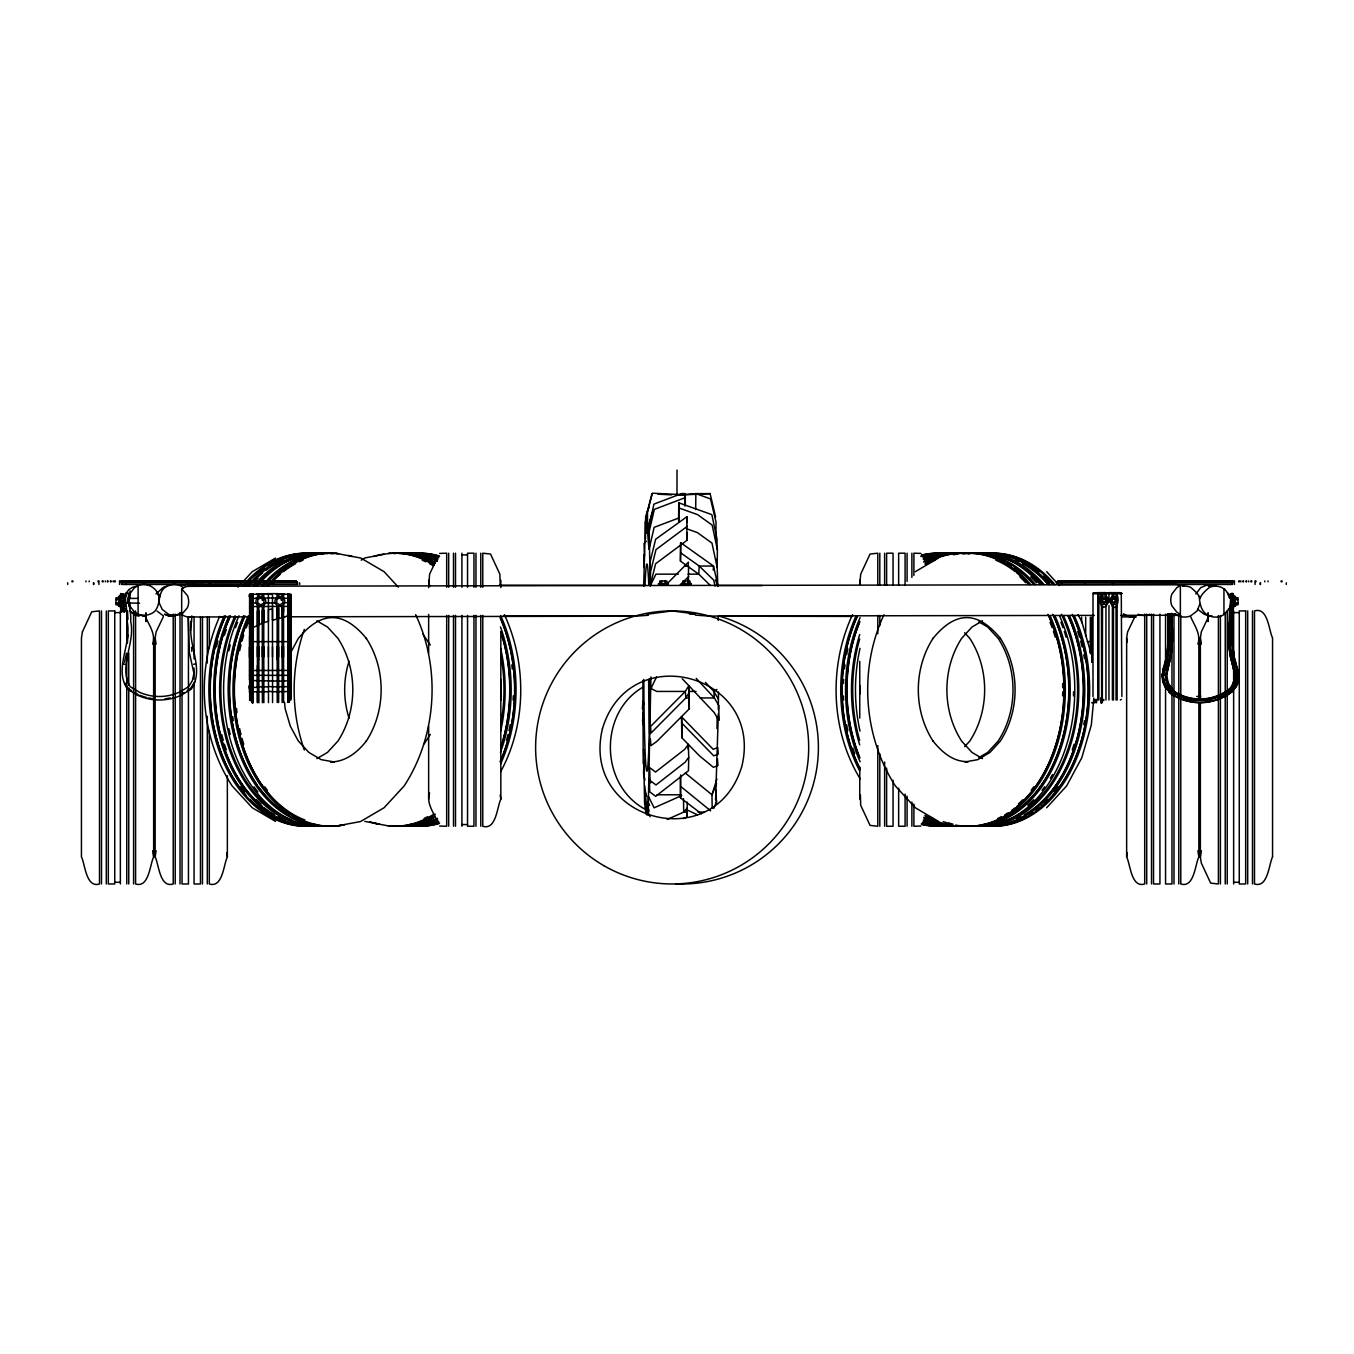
<?xml version="1.0" encoding="UTF-8"?>
<svg xmlns="http://www.w3.org/2000/svg" width="1354" height="1354" viewBox="0 0 1354 1354"><rect width="100%" height="100%" fill="white"/><g stroke="black" fill="none" stroke-linecap="round" stroke-linejoin="round"><path stroke-width="1.5" d="M138.108 614.225L138.108 585.622L134.52 587.67L129.629 594.034A11.34 8.022 -90 0 0 129.645 605.864L134.554 612.194L138.074 614.208A29.89 21.139 -90 0 0 149.837 614.208C163.936 609.655 154.458 590.259 168.522 585.69A29.957 21.173 90 0 1 180.285 585.69L183.772 587.721M250.084 685.039L250.084 680.3M255.923 603.004L249.593 602.564L249.593 646.958A116.85 1.574 89.9 0 1 249.576 657.536L249.542 675.24M249.576 628.594L249.593 616.967M251.607 646.687L251.607 602.953M257.412 665.626L257.446 691.826L252.047 691.742L249.661 689.812C247.003 681.045 253.418 689.778 257.446 686.867L257.395 656.859A113.939 1.54 -89.9 0 1 257.378 646.704L257.378 602.919M258.834 659.516L258.851 656.859A113.939 1.54 -89.9 0 1 258.834 646.704L258.834 607.032M257.446 686.867L262.388 686.833L262.337 656.859A113.922 1.54 -89.9 0 1 262.321 646.704L262.321 607.032M252.927 594.541L249.576 594.541L268.414 593.644L268.43 646.721A113.211 1.523 -89.9 0 0 268.43 656.876L268.498 686.817L263.844 686.833L263.793 656.859A113.922 1.54 -89.9 0 1 263.776 646.721L263.759 602.902M277.147 606.981L277.147 646.721A113.871 1.54 -89.9 0 0 277.147 656.995L277.215 686.766L272.56 686.783L272.509 656.876A113.888 1.54 -89.9 0 1 272.493 646.721L272.476 593.644L277.13 593.644L277.13 598.062M282.089 606.964L282.089 646.738A113.177 1.523 -89.9 0 0 282.106 656.876L282.157 686.732L278.67 686.749L278.602 656.876A113.871 1.54 -89.9 0 1 278.602 646.721L278.602 606.981M290.975 602.462L290.992 646.992A116.952 1.574 89.9 0 1 290.975 657.502L291.042 684.989L288.994 686.613L283.612 686.732L283.545 656.876A113.854 1.54 -89.9 0 1 283.545 646.738L283.528 602.852L290.975 602.462L290.975 594.541L277.13 593.644M289.147 593.712L289.164 646.704A113.499 1.523 -89.9 0 0 289.164 656.944L289.231 686.546M289.316 636.025L289.299 646.721A113.668 1.54 -89.9 0 0 289.316 656.978L289.214 702.083M290.687 636.041L290.687 646.873A115.547 1.557 -89.9 0 0 290.704 657.299L290.738 690.354L290.619 657.265A115.564 1.557 89.9 0 0 290.636 646.857L290.67 594.203M290.636 628.611L290.636 617.069M290.975 636.025L290.975 646.975A116.952 1.574 -89.9 0 0 290.992 657.536L290.568 685.581M290.975 628.594L290.975 617.018M1090.342 653.22A114.227 1.54 -89.9 0 1 1090.342 646.772L1090.342 617.119M1091.798 662.14L1091.798 657.079A114.261 1.54 -89.9 0 1 1091.781 646.789L1091.798 617.119M1182.651 586.248A30.6 21.647 -90 0 1 1190.623 587.314C1209.41 602.564 1190.725 602.31 1209.545 587.331A30.6 21.647 -90 0 1 1221.443 587.365L1224.947 589.396L1229.787 595.743A11.441 8.09 -90 0 1 1229.77 607.574L1224.913 613.937L1221.41 615.952A30.6 21.647 90 0 1 1209.511 615.918C1201.37 612.922 1199.712 604.019 1199.255 596.555M128.308 602.445L128.207 599.23M249.525 680.131L249.525 675.24M251.624 656.944L251.675 702.371M251.827 686.749L252.047 702.641M252.047 691.742L252.047 675.375L291.042 675.358M263.844 686.833L262.388 686.529L262.388 691.792L258.902 691.809L258.902 686.546M272.56 686.783L268.481 686.495L268.481 691.742L263.844 691.776L263.844 686.529M278.67 686.749L277.215 686.444L277.215 691.674L272.56 691.708L272.56 686.478M283.612 686.732L282.157 686.427L282.157 691.623L278.653 691.657L278.653 686.444M291.042 684.989L290.738 689.948L288.69 691.522L283.595 691.623L283.595 686.41M290.755 685.615L290.738 700.17M644.589 803.853L643.607 749.456M648.651 544.816L648.837 526.841L653.931 504.111L681.587 493.618L685.158 493.618L685.395 505.55M648.075 815.26L650.936 676.932M678.591 520.799L678.777 502.808L711.832 514.622L717.045 539.163L716.943 549.149M679.065 522.035L678.777 502.808M681.485 716.774L682.01 723.29L713.761 755.854L718.297 754.076L717.755 747.543L713.219 749.337L681.485 716.774L681.857 737.761L699.493 755.854L713.44 767.329L717.975 765.552L717.451 759.019M681.857 737.761L682.01 723.29M684.853 505.871L684.989 493.888L681.587 493.618M685.022 505.617L685.158 493.618M688.255 749.337L688.323 744.48L684.701 749.337L655.556 772.051L649.632 767.583L650.055 780.496L655.979 784.965L685.124 762.234L688.729 757.377L688.323 744.48M688.729 757.377L688.458 770.764L655.674 796.321L649.751 791.853L649.328 778.939L650.732 782.9M650.411 739.149L650.936 745.682L656.859 741.383L689.304 708.819L688.881 685.666L685.327 691.437L650.546 726.489L651.071 733.005L685.852 697.953L689.406 692.199L688.881 685.666M695.685 509.612L695.854 493.618L710.122 493.618L715.606 516.974M718.246 715.911L715.589 799.842M718.314 709.631L718.5 692.046M682.264 678.743L714.218 712.576L718.788 720.328L718.957 705.705L714.37 697.953L696.21 678.405M1168.147 636.008L1167.639 646.67A113.211 113.194 -84.8 0 1 1166.2 656.876M1168.654 641.559L1168.824 628.628M1168.874 622.654L1168.773 646.772A113.804 113.787 -84.8 0 1 1167.216 657.012M1169.128 636.008L1169.128 641.576L1167.977 641.508L1169.433 641.593L1169.061 646.789A114.328 114.311 -84.8 0 1 1168.282 653.237M1169.416 641.593L1168.976 613.684L1169.23 622.637M1171.955 636.041L1171.498 647.009A116.85 116.85 -84.8 0 1 1170.008 657.536C1166.471 669.519 1162.697 683.787 1174.595 692.893A49.032 49.032 0 0 0 1225.438 692.842C1231.26 689.863 1235.22 683.652 1235.508 677.118M1165.608 661.971L1162.071 675.257L1162.731 681.13L1164.897 686.613L1172.666 694.974L1174.95 692.351L1168.756 684.498L1166.471 675.257L1170.635 657.655A117.561 117.544 -84.8 0 0 1172.124 647.077L1172.412 628.594M190.711 621.283L190.575 630.744M1229.517 608.2L1228.603 636.058M1228.806 622.603L1229.06 646.992A116.952 116.935 84.8 0 0 1230.549 657.536C1232.969 667.894 1238.368 680.216 1229.263 689.068A48.067 48.067 0 0 1 1175.137 692.012L1171.278 689.288M1229.957 622.637L1229.838 636.041M1231.768 622.705A322.421 322.421 0 0 1 1231.988 617.187A322.32 322.32 0 0 0 1231.734 622.705A322.134 322.134 0 0 1 1232.005 617.187L1232.123 644.995M1231.92 622.705A322.049 322.049 0 0 1 1232.14 617.187A321.761 321.761 0 0 0 1231.869 622.705A321.507 321.507 0 0 1 1232.174 617.187A321.964 321.964 0 0 0 1231.835 622.705L1231.785 636.025M1232.275 617.204A321.727 321.727 0 0 0 1232.055 622.705L1231.903 641.542L1232.495 636.008M1232.749 617.221A320.187 320.187 0 0 0 1232.529 622.722L1232.766 646.67A113.194 113.194 84.8 0 0 1234.171 656.876L1237.674 669.655L1236.134 665.643M643.658 586.147L645.689 516.128L649.04 507.158M643.218 763.622L642.896 680.419M649.869 575.399L650.242 561.284L655.641 539.247L686.918 516.72L686.935 540.381L655.607 563.755L650.208 585.791L649.209 531.428L654.354 509.358L685.479 497.561M686.749 522.762L686.918 516.72M680.385 776.79L680.52 797.912L701.423 813.754M680.52 797.912L680.673 774.996M249.542 692.571L249.525 684.718M268.414 593.644L272.476 593.644M188.206 617.542L189.205 651.799L193.91 673.26L192.437 680.47L188.544 686.749L179.608 692.08A48.558 48.558 0 0 1 139.124 692.08L130.204 686.749C117.967 667.014 135.62 643.252 130.678 621.215C131.643 611.856 127.124 602.564 129.747 593.509L126.328 592.612L125.177 596.894L126.26 605.763A312.96 312.96 0 0 1 127.141 621.317C132.167 644.216 113.364 668.994 127.631 689.288L137.617 695.245A52.163 52.163 0 0 0 181.114 695.245L191.1 689.288C205.368 668.994 186.581 644.216 191.591 621.317A312.96 312.96 0 0 1 191.811 615.884M249.559 670.501L291.025 670.399M1229.872 608.268L1229.432 646.958A117.053 117.036 84.8 0 0 1230.921 657.502L1233.139 666.574M1230.041 611.94L1229.398 636.041M127.394 643.15L127.902 634.874M642.405 708.768L642.913 700.678L643.895 704.402M643.082 712.881L642.575 720.988L644.047 727.098M717.992 586.028L713.507 566.04L680.656 542.666L680.47 561.165L698.732 574.147L710.291 585.402M680.47 561.165L680.656 542.666M688.154 566.192L688.424 562.147L667.2 583.659M688.424 580.544L688.543 566.04L684.972 566.04M683.296 818.628L686.969 817.004L687.307 802.076M713.253 570.085L713.507 566.04L699.239 566.04L680.994 553.058M1168.248 641.525L1167.91 646.687A113.516 113.499 -84.8 0 1 1166.454 656.927L1162.917 669.621L1164.778 665.745M1168.502 646.738L1168.857 641.559M1229.686 611.906C1230.414 608.318 1230.431 582.66 1233.9 598.062M1169.636 692.52L1173.596 694.585M257.362 593.644C261.61 599.771 245.886 600.144 249.593 594.389M283.545 597.977L283.528 593.644M1093.829 698.004L1091.341 724.932L1081.795 757.732L1066.63 785.912L1046.659 807.763M1108.96 600.668C1123.261 577.616 1118.624 625.819 1109.011 599.145C1094.641 581.306 1099.448 622.281 1109.18 600.668M1226.927 695.313C1229.889 694.263 1243.598 681.553 1235.102 680.639C1236.219 666.303 1233.443 693.536 1225.133 692.351M1235.999 665.66L1237.217 669.756L1234.628 670.264L1234.797 680.537L1232.902 685.378L1235.643 686.884L1226.775 695.059A51.57 51.57 0 0 1 1173.326 695.025L1169.501 692.232M1237.421 677.22L1237.861 681.316L1237.37 669.722M1237.184 681.147L1237.708 677.237M1163.323 669.671L1162.138 675.257L1163.56 675.206L1164.355 669.841L1162.917 669.621L1167.368 670.501L1166.403 670.315M1163.611 669.705C1159.819 678.557 1167.605 689.643 1171.43 694.027M1162.866 675.257L1166.132 662.055M1163.137 675.24L1165.235 665.846M152.68 644.149C156.048 634.214 149.143 625.48 145.487 616.815M173.21 614.141L173.21 883.976C159.738 888.241 158.892 864.427 155.151 856.896L155.151 638.005L156.116 631.878L163.309 616.815M153.645 638.005L153.645 856.896C149.905 864.427 149.042 888.241 135.586 883.976L135.586 610.925M155.151 856.896L156.116 850.752M227.354 775.774L227.354 856.896C223.613 864.427 222.767 888.241 209.295 883.976L209.295 730.822M428.643 587.653L429.59 574.147L436.8 559.084M436.8 820.355C433.128 811.689 426.222 802.956 429.59 793.021M500.185 584.369L499.863 574.147L490.537 554.04L482.786 553.194L482.786 587.264M500.828 634.992L500.828 799.165C497.104 806.696 496.241 830.51 482.786 826.245L482.786 615.393M859.756 584.014L860.704 574.147L870.047 554.04L877.798 553.194L877.798 585.283M877.798 745.631L877.798 826.245L870.047 825.398L860.704 805.291L860.399 795.069M1144.705 614.141L1144.705 883.976C1131.233 888.241 1130.387 864.427 1126.646 856.896L1126.646 638.005L1127.611 631.878L1134.804 616.815M1126.646 856.896L1127.29 852.8M1197.884 644.149C1201.252 634.214 1194.346 625.48 1190.691 616.815M1200.355 698.816L1200.355 638.005L1201.32 631.878L1208.513 616.815M1198.849 702.878L1198.849 856.896C1195.108 864.427 1194.262 888.241 1180.79 883.976L1180.79 615.579M1218.414 615.579L1218.414 883.976L1210.662 883.13L1201.32 863.023L1200.355 856.896L1201.32 850.752M1173.156 695.313L1168.857 691.268L1172.919 694.788M1165.726 659.398L1166.251 656.876M1167.114 656.995L1164.745 665.745M1166.809 659.567L1167.317 657.028A114.227 114.227 -84.8 0 0 1168.113 653.22M1169.162 660.126L1169.67 657.485M1170.465 657.621L1166.471 675.257L1163.255 675.189M250.253 700.627L250.202 657.265A115.682 1.557 -89.9 0 1 250.185 646.84L251.184 593.898M124.517 662.258L126.497 653.237M1165.523 661.988L1166.826 656.961A113.567 113.55 -84.8 0 0 1168.316 646.721L1167.943 613.751M1165.963 662.072L1166.708 659.55M1167.097 659.635L1164.355 669.858M159.18 600.939C160.449 590.09 148.009 581.103 138.04 585.639M158.96 602.445L162.226 609.385L168.556 614.259A29.957 21.173 -90 0 0 180.319 614.276M651.934 493.871L647.043 512.624L647.06 531.733L649.023 524.235M647.94 528.077L645.926 533.459L652.425 512.303M1165.235 665.897L1167.605 657.096A114.227 114.227 -84.8 0 0 1169.061 646.789M159.213 597.825L160.212 594.051M119.406 597.977L120.929 593.627L124.331 594.541L123.231 598.434M119.575 598.011L120.963 593.644M124.331 594.541L123.129 594.304L122.012 598.265L119.964 597.994L121.251 593.712M122.859 598.434L123.976 594.541L120.574 593.661L121.505 593.797L120.1 602.885L121.386 606.88A322.421 322.421 0 0 1 121.725 612.076A322.049 322.049 0 0 0 121.183 606.897L124.348 606.355L124.754 611.89M122.283 598.35L123.129 594.304M122.503 598.35L123.552 594.355M126.057 597.012L127.191 592.832M1200.067 603.664L1196.987 611.043L1190.589 615.901A30.6 21.647 -90 0 1 1178.691 615.85L1175.187 613.836M1232.834 615.528A320.187 320.187 0 0 1 1233.409 607.032L1234.594 603.021L1232.411 602.733L1230.447 622.654L1230.769 646.84A115.682 115.665 84.8 0 0 1232.242 657.265C1235.948 669.468 1240.196 686.36 1225.793 693.451A49.743 49.743 0 0 1 1174.273 693.451C1162.087 684.278 1165.676 669.638 1169.365 657.418A116.156 116.139 -84.8 0 0 1170.838 646.958L1170.753 613.582M1232.563 610.366A321.507 321.507 0 0 1 1232.834 606.931L1234.594 603.021M1234.137 602.953L1233.054 606.981A320.864 320.864 0 0 0 1232.174 622.705M1232.766 612.11A321.236 321.236 0 0 1 1233.139 606.947L1234.543 597.977M679.454 517.753L654.168 527.349L649.023 549.419L647.517 531.039L652.882 511.609M304.328 629.424C290.738 668.081 290.738 711.358 304.328 750.014M349.095 661.158C343.205 679.505 343.205 699.933 349.095 718.263M716.909 778.905L711.984 794.781L712.17 808.253M290.568 689.914L290.924 688.983M1234.086 680.351C1237.471 682.822 1229.009 691.708 1225.539 693.028M1237.37 681.164L1235.203 686.664L1226.622 694.805M1235.508 686.817L1238.521 675.375L1237.454 669.655M646.873 517.922L645.316 521.849L645.553 539.163M716.604 783.746L711.984 794.781L685.31 773.049M713.761 808.44L716.841 801.077M689.423 697.953L685.852 697.953L685.327 691.437L656.792 691.437L650.952 688.475L656.504 676.983M1102.478 597.012L1100.7 600.668L1102.478 604.341L1105.998 604.341L1107.775 600.668L1105.998 597.012L1105.947 592.612L1102.511 592.612L1102.511 597.012L1105.998 597.012M1121.383 699.358L1120.35 700.001M430.318 734.427L424.242 743.803M500.608 771.814C526.554 724.288 526.977 663.528 504.399 614.665M883.976 614.665C858.791 668.605 863.006 735.713 895.349 785.912L915.321 807.763L938.373 821.37M219.703 616.425C195.585 670.162 199.817 736.322 232.126 785.912L252.25 807.763L275.505 821.37M290.264 653.373L298.269 638.513C321.169 610.637 343.527 610.637 366.426 638.513L366.274 638.326C386.093 668.741 386.093 710.698 366.274 741.112L366.426 740.926C357.27 752.638 345.456 761.845 330.562 761.963M852.529 614.665C828.563 665.965 830.527 730.178 860.162 778.872M124.213 595.743L129.053 589.396L132.557 587.365A30.6 21.647 90 0 1 136.466 586.316M129.713 593.492L129.205 594.169A15.469 15.469 0 0 0 129.375 605.949L129.882 606.829M1195.853 594.017L1200.71 587.653L1208.073 584.589M155.981 593.966L163.377 587.314A30.6 21.647 -90 0 1 167.287 586.265M194.925 681.451L190.457 688.644L187.224 690.591M650.952 688.475L651.528 687.612M646.298 813.754L646.281 804.208L647.872 801.788L649.548 805.376M1170.888 693.502L1172.666 694.974M1172.039 693.637L1168.654 691.589M1226.487 694.585L1231.378 691.251L1234.933 686.495M1173.207 695.228A51.824 51.824 0 0 0 1226.876 695.228L1231.971 691.843L1235.61 686.867L1234.78 686.41M1059.031 580.934L1056.255 582.795L1113.31 582.795M1063.719 581.814L1063.719 580.934L1062.145 581.374L1061.028 584.471M1113.716 584.471L1114.647 581.594L1116.491 580.934M687.392 807.847L683.702 812.112L667.2 819.458M189.695 581.594L191.54 580.934M242.383 581.594L244.228 580.934M1109.874 581.594L1111.736 580.934M237.999 587.145L240.843 584.048M243.703 580.968L252.25 571.676L275.505 558.068M964.623 746.68L969.769 741.112C989.605 710.698 989.605 668.741 969.769 638.326L964.623 632.758M291.042 680.317L283.612 681.197L249.661 680.487M181.69 612.617L174.006 616.087L164.393 614.225L166.677 615.41M680.063 585.046L688.695 576.499M646.366 541.16L644.047 543.394L644.47 556.308M1163.56 675.206L1162.189 675.24L1162.883 681.079L1165.032 686.546L1172.039 694.297L1174.629 692.114L1168.925 684.413L1167.723 685.073M642.422 687.477C598.823 713.304 600.042 783.881 644.098 808.693M687.324 526.266L655.979 549.639L650.58 571.659L650.208 585.791L655.945 574.147L678.354 574.147M290.992 606.355L249.61 606.575M1228.298 690.608L1225.302 692.639A48.812 48.812 0 0 1 1220.631 695.144M716.977 689.457L713.846 691.437L714.37 697.953L700.12 697.953M180.742 694.467L183.975 692.52M361.213 560.15L365.089 557.899L389.867 553.244M915.321 571.676L938.373 558.068M982.513 620.809L972.02 627.004L961.662 638.326C941.978 668.791 941.978 710.647 961.662 741.112L972.02 752.435L982.513 758.629M316.87 758.629L327.465 752.435L337.908 741.112C357.744 710.698 357.744 668.741 337.908 638.326L327.465 627.004L316.87 620.809M978.857 757.597L987.675 752.435L998.135 741.112C1017.954 710.698 1017.954 668.741 998.135 638.326L987.675 627.004L978.857 621.841M1224.913 613.937L1223.948 614.496L1223.948 588.821M181.673 588.821L187.529 595.743A11.441 8.09 90 0 1 187.512 607.574L181.673 614.496L181.673 588.821L184.178 587.365A30.6 21.647 -90 0 1 192.166 586.299M1166.217 680.233C1162.443 676.56 1163.306 690.692 1168.925 684.413M1166.776 685.581L1164.948 686.58L1166.217 685.903L1173.021 694.67M1165.862 686.106L1172.158 694.213M1168.062 684.87C1166.945 687.781 1178.031 694.365 1173.173 691.809M681.637 795.593L654.117 807.83L648.244 796.084L648.481 813.399L650.157 816.767M439.661 553.414L446.685 553.194L446.685 587.264M920.923 826.025L913.899 826.245L913.899 804.005M1165.286 686.41L1162.747 681.113L1163.678 680.859L1163.035 675.189M1166.082 685.987L1164.186 680.723L1162.849 681.096M145.318 615.562L142.745 616.104M1230.109 594.541L1233.426 593.661L1232.495 593.797L1232.512 627.596M1180.366 614.225L1180.366 585.622L1176.795 587.67L1171.904 594.034A11.34 8.022 -90 0 0 1171.921 605.864L1176.829 612.194L1180.366 614.225A29.89 21.139 -90 0 1 1168.637 614.208M283.545 617.289C293.276 616.239 289.011 600.482 289.35 593.78M1210.087 585.622L1211.915 585.487L1210.459 585.52M1209.359 585.876C1205.72 586.671 1212.609 585.182 1209.004 585.893L1212.016 585.487L1210.984 585.436M123.468 611.957L122.012 602.632L119.474 603.004L120.794 606.998A320.61 320.61 0 0 1 121.065 612.126A320.035 320.035 0 0 0 120.557 607.032L121.183 606.897M1229.669 594.541C1232.055 593.17 1227.536 596.302 1230.769 598.434M144.996 615.647L135.383 615.054L129.612 610.925L135.163 615.122L138.971 616.205M1227.418 592.68L1228.433 595.455M1171.87 694.365L1165.692 686.19M1237.438 673.497L1237.624 669.655M193.656 664.272L195.044 663.968M1234.628 670.264L1235.39 675.358M335.555 826.194L360.519 821.539L384.079 807.763L404.203 785.912C436.767 735.814 441.065 668.571 415.661 614.665M119.406 603.021L120.574 607.049A320.204 320.204 0 0 1 121.048 612.126A320.238 320.238 0 0 0 120.608 607.015L121.454 606.863L119.575 602.97M120.675 607.032L120.946 606.981A321.727 321.727 0 0 1 121.437 612.093M1234.289 602.97L1234.577 597.977M1234.425 598.011L1233.037 593.644M646.873 614.242L672.159 610.925L695.601 614.005L689.406 614.039M1231.141 598.434L1234.137 598.045L1232.749 593.712M1229.077 641.661L1232.58 641.508L1232.495 646.687A113.618 113.601 84.8 0 0 1234.086 656.91L1234.459 659.466M196.296 580.934L194.451 581.594L193.52 584.471M249.001 580.934L247.156 581.594L246.225 584.471M683.211 494.887L710.122 493.618M256.261 594.541L260.086 594.372M249.61 641.627L290.687 641.627M121.335 593.814L121.488 610.908M1238.453 675.375L1234.966 675.426M252.047 675.375L249.661 675.426L249.661 685.513M121.268 612.11A321.304 321.304 0 0 0 120.895 606.947A321.067 321.067 0 0 1 121.183 612.11A321.473 321.473 0 0 0 120.946 606.947L119.964 597.994M1234.577 675.358L1235.863 675.324M261.593 594.338L264.605 594.304M257.429 702.134L257.429 691.369L258.902 691.809M262.388 702.709L262.371 691.319L263.844 691.776M268.481 702.641L268.481 691.268L272.56 691.708M277.215 702.54L277.198 691.2L278.653 691.657M282.157 702.489L282.14 691.166L283.595 691.623M171.129 616.104L169.233 616.002L171.01 616.121M648.397 615.258L635.297 616.205L289.384 616.798M695.364 615.105L708.701 616.07L1094.337 615.393M188.104 586.316L1176.558 584.589L1180.434 585.639M265.316 602.987L275.59 602.953M170.299 616.155L169.081 615.968L170.536 616.121M188.138 616.984L250.659 616.865M1120.909 615.342L1176.524 615.258L1180.79 616.172M461.917 554.886L467.536 554.886M688.035 574.147L698.732 574.147L699.239 566.04L713.693 580.121L715.047 586.113M295.917 581.052L121.488 580.934L121.488 584.471L297.745 584.471L296.814 581.594L294.969 580.934M1058.083 581.052L1232.512 580.968L1232.512 584.471L1058.354 584.471M121.488 581.204L296.628 581.374M1057.372 581.374L1232.512 581.204M121.488 581.594L125.685 581.594M126.244 581.594L296.814 581.594M1057.186 581.594L1061.401 581.594M1061.959 581.594L1232.512 581.594M192.657 581.814L236.527 581.814L236.527 580.934M245.294 581.814L289.214 581.814L289.214 580.934M1114.714 581.814L1069.542 581.814L1069.542 580.934M1167.402 581.814L1122.246 581.814L1122.246 580.934M121.488 582.795L125.668 582.795M126.244 582.795L297.745 582.795M1113.716 582.795L1232.512 582.795M658.399 583.54L668.284 583.54M681.451 583.54L691.335 583.54M658.399 584.336L668.284 584.336M681.451 584.336L691.335 584.336M1097.772 592.832L1098.856 592.832M1101.428 592.832L1102.511 592.832M1105.947 592.832L1108.96 592.832M1112.396 592.832L1113.479 592.832M1116.051 592.832L1117.135 592.832M282.072 593.797L283.528 593.797M266.552 594.304L272.357 594.288M118.56 597.757L115.97 597.757L115.97 604.832L118.56 604.832M1235.44 597.757L1238.03 597.757L1238.03 604.832L1235.44 604.832M277.147 597.977L263.759 598.062L263.759 593.644M127.513 598.4L137.905 598.4M115.97 599.534L118.56 599.534M1235.44 599.534L1238.03 599.534M121.792 600.668L124.213 600.668M115.97 603.055L118.56 603.055M139.631 603.19L121.268 602.936L121.268 598.4M1235.44 603.055L1238.03 603.055M114.735 612.617L120.354 612.617M1233.646 612.617L1239.265 612.617M696.024 691.437L688.881 691.437L689.304 708.819M330.935 761.913L334.133 761.963L321.22 759.662L308.864 752.435L298.269 740.926L290.264 726.066L285.119 708.531L284.543 702.252M968.127 761.913L964.894 761.963L977.706 759.662L989.96 752.435L1000.318 741.112C1020.002 710.647 1020.002 668.791 1000.318 638.326L1000.488 638.513C977.74 610.637 955.67 610.637 932.923 638.513L933.075 638.326C913.391 668.791 913.391 710.647 933.075 741.112L932.923 740.926C941.639 751.842 952.573 761.422 966.621 761.608M656.978 794.781L681.434 794.781M687.273 812.112L683.702 812.112L683.516 798.64M697.97 812.112L704.08 812.112M461.917 824.552L467.536 824.552M114.735 882.283L120.354 882.283M1233.646 882.283L1239.265 882.283M185.667 584.606L204.623 584.64M214.05 584.657L239.404 584.691M499.287 585.148L644.216 585.402M716.029 585.537L762.184 585.605M1212.389 616.188L1208.597 615.545M503.417 615.816L635.077 616.053M718.703 616.205L852.428 616.425M1121.569 616.899L1136.328 616.933M1087.262 641.542L1091.798 641.576M1184.158 585.453L1181.162 585.487M1091.612 702.709L1095.098 702.76L1095.115 699.409M276.233 594.288L279.246 594.338M1232.614 593.797L1233.477 596.64M1169.264 641.576L1172.496 641.728L1172.039 613.514M280.752 594.355L284.56 594.541M683.448 494.735L652.391 493.194L647.5 511.93L647.517 531.039M657.858 494.176L671.652 494.87M1162.46 580.934L1164.305 581.594L1165.235 584.471M1157.704 580.934L1159.549 581.594M1109.772 580.934L1111.617 581.594L1112.548 584.471M1104.999 580.934L1106.844 581.594M242.264 580.934L244.126 581.594L245.04 584.471M237.509 580.934L239.353 581.594M1231.141 602.564L1232.411 602.733M1230.075 606.474L1233.494 607.049A319.798 319.798 0 0 0 1232.631 622.722M1232.546 606.863L1233.426 607.049A320.204 320.204 0 0 0 1232.445 622.722A321.236 321.236 0 0 1 1232.478 617.204M335.555 553.244L360.841 558.068L384.079 571.676L398.347 587.145M389.867 826.194L364.768 821.37M123.688 663.968L125.076 664.272M1236.896 681.045L1237.81 681.299M1215.892 585.622L1212.084 584.589M1208.242 615.444L1209.951 615.901M181.453 584.589L185.329 585.639M169.622 616.205L167.185 615.545M920.923 553.414L913.899 553.194L913.899 575.433M439.661 826.025L446.685 826.245L446.685 615.393M679.2 508.055L697.564 514.622L712.17 525.098L717.383 549.639L717.197 567.631L711.984 543.089L697.378 532.596L686.36 528.669M686.512 809.658L697.513 814.837M1232.902 685.378L1233.308 685.615M290.975 598.434L282.072 598.062L282.072 593.644M180.691 613.937L184.212 615.952A30.6 21.647 90 0 0 192.2 616.967M163.411 615.901L157.013 611.043M1173.986 613.734L1176.423 615.139M1123.549 613.836L1127.07 615.85A30.6 21.647 90 0 0 1135.041 616.933M131.524 690.591L128.275 688.644L124.703 682.89M134.757 692.52L138.006 694.467M1174.544 693.028L1173.072 692.029L1174.984 692.283A48.389 48.389 0 0 0 1225.099 692.283M1173.461 694.805L1168.773 691.386M680.825 786.539L710.664 810.826M1230.109 689.948L1229.212 689.017L1231.937 691.809M1197.85 609.351L1204.163 614.208A29.89 21.139 90 0 0 1208.039 615.258M705.468 682.416L713.846 691.437L718.415 699.189M1046.659 571.676L1059.403 585.605M422.922 634.197L430.318 645.012M129.205 606L129.899 607.201M126.244 611.077L124.23 607.574A11.441 8.09 90 0 1 123.18 603.681M1078.004 614.665L1081.795 621.706L1091.341 654.507M1172.039 691.149L1174.764 692.639A48.812 48.812 0 0 0 1182.719 696.515M715.386 579.986L717.789 585.808L716.926 559.236M648.989 811.012L646.738 803.514L646.755 814.99M123.231 602.479L124.348 606.355L122.503 602.581M122.283 602.632L123.349 606.558M1231.328 594.22L1232.411 598.265M1230.668 594.372C1232.208 611.466 1227.976 629.373 1229.855 646.924M1230.447 594.355L1231.497 598.35M1235.305 661.886L1236.168 665.711M1236.033 665.745L1234.34 659.432M1232.174 659.923L1235.694 675.426M1232.038 662.715L1235.051 675.443M158.147 594.017L159.18 597.943M646.518 796.135L645.164 790.448L644.961 808.44L646.332 814.109M645.333 765.89L643.929 759.882L643.556 774.014L644.961 780.022M1234.899 659.364L1235.474 661.869M1234.053 659.5L1234.814 662.021M1231.869 659.973L1232.682 662.546M250.27 602.733L253.029 627.596L257.378 625.514L257.378 611.213L258.834 610.992L258.834 624.82L262.321 623.162L262.321 610.485L263.776 610.265L263.776 622.569L268.43 621.334L268.43 609.571L272.493 608.978L272.509 620.25L277.147 618.998L277.147 608.301L278.602 608.081L278.602 618.609L282.089 617.678L282.089 607.557L283.545 607.354L283.545 612.093M1231.615 657.384L1232.14 659.973M1231.141 660.126L1230.617 657.519A116.969 116.952 84.8 0 1 1229.127 646.992M1200.355 638.005L1201.32 644.149M1197.884 850.752L1198.849 856.896M1126.646 638.005L1127.29 642.101M859.756 580.274L860.399 584.369M500.185 795.069L500.828 799.165M428.643 580.274L429.59 586.417M226.71 852.8L227.354 856.896M155.151 638.005L156.116 644.149M152.68 850.752L153.645 856.896M1237.099 669.688L1237.556 673.513M1235.085 670.128L1235.576 673.666M1163.391 675.189L1164.017 680.757M1162.494 675.223L1163.154 681.011M715.572 536.726L715.86 540.263L716.046 522.272L710.545 498.915L695.854 493.618L677 495.175L677 470.024M718.263 713.795L718.788 720.328M644.775 785.828L646.281 804.225M1231.971 644.995L1231.598 636.025M1229.787 641.627L1230.143 646.89M191.591 647.297L191.845 651.426M127.513 610.789L127.953 619.472M1171.87 613.514L1172.276 622.552M1171.413 613.548L1171.955 628.594M1168.57 613.717L1169.365 636.025M1168.316 613.734L1168.722 628.628M1168.248 617.153L1168.468 622.671M686.681 532.596L686.935 540.381M643.742 554.768L644.165 567.664M1168.147 628.645L1168.011 622.688A322.1 322.1 0 0 0 1167.69 613.768A321.626 321.626 0 0 1 1167.943 622.688A321.778 321.778 0 0 0 1167.605 613.768M1229.618 636.041L1229.5 641.644M257.429 691.369L257.446 702.777M249.661 689.812L249.661 700.001M718.212 616.324L718.263 620.386M716.181 790.33L716.368 803.802M688.086 578.327L688.154 582.508M686.901 813.145L686.969 817.004M1091.815 661.988L1091.815 656.961A113.567 1.523 -89.9 0 1 1091.815 646.721M288.91 593.678L288.927 602.902M289.164 602.885L288.927 646.704A113.347 1.523 -89.9 0 0 288.944 656.927L288.994 702.218M288.605 593.661L288.639 646.687A113.245 1.523 -89.9 0 0 288.639 656.893L288.69 702.32M288.267 593.644L288.284 646.687A113.177 1.523 -89.9 0 0 288.284 656.893L288.334 702.387M287.894 593.627L287.911 646.687A113.144 1.523 -89.9 0 0 287.911 656.876L287.962 702.421M278.585 593.644L278.585 598.062M262.304 593.644L262.321 598.062M258.817 593.644L258.817 598.062M258.851 659.381L258.902 686.85M253.012 593.644L253.029 646.653A113.262 1.523 -89.9 0 0 253.029 656.859L253.08 702.811M252.623 593.661L252.639 646.653A113.279 1.523 -89.9 0 0 252.656 656.859L252.707 702.794M252.284 593.678L252.301 646.653A113.347 1.523 -89.9 0 0 252.301 656.876L252.352 702.743M251.979 593.695L251.759 646.67A113.618 1.54 -89.9 0 0 251.759 656.91M251.742 593.729L251.607 598.045M251.759 606.998L251.759 598.028M251.996 659.415L251.81 675.375M250.168 594.22L250.185 598.265M249.644 675.443L249.61 657.384A116.376 1.574 -89.9 0 1 249.61 646.89A117.07 1.574 -89.9 0 0 249.61 657.502M277.147 659.516L277.147 656.995A113.177 1.523 -89.9 0 1 277.147 646.67M251.776 659.432L251.996 656.893A113.465 1.523 -89.9 0 1 251.996 646.67M249.576 636.041L249.593 647.077A117.561 1.591 89.9 0 1 249.593 657.655M1286.3 582.795L1286.3 584.471M1282.035 580.934L1282.035 581.814M1281.087 580.934L1281.087 581.814M1268.055 580.934L1268.055 581.814M1264.805 580.934L1264.805 581.814M1260.54 582.795L1260.54 584.471M1260.202 582.795L1260.202 584.471M1255.953 580.934L1255.953 581.814M1254.989 580.934L1254.989 581.814M1255.073 582.795L1255.073 584.471M1252.501 610.925L1252.501 883.976M1251.739 580.934L1251.739 581.814M1250.825 580.934L1250.825 581.814M1248.676 580.934L1248.676 581.814M1247.694 610.925L1247.694 883.976M1246.611 580.934L1246.611 581.814M1245.985 580.934L1245.985 581.814M1243.547 580.934L1243.547 581.814M1242.921 580.934L1242.921 581.814M1240.856 580.934L1240.856 581.814M1239.672 580.934L1239.672 581.814M1238.707 580.934L1238.707 581.814M1235.44 596.352L1235.44 606.237M1234.662 596.352L1234.662 606.237M1234.543 580.934L1234.543 581.814M1234.442 582.795L1234.442 584.471M1233.579 580.934L1233.579 581.814M1233.646 610.925L1233.646 656.961A113.668 113.651 84.8 0 1 1232.885 653.136M1233.646 667.065L1233.646 685.361M1233.646 688.154L1233.646 883.976M1229.669 594.761L1229.669 597.723M1229.161 594.761L1229.161 597.723M1227.756 580.934L1227.756 581.814M1227.232 610.925L1227.232 883.976M1225.235 612.465L1225.235 883.976M1220.411 615.579L1220.411 883.976M1208.242 613.04L1208.242 621.469M1207.886 613.04L1207.886 621.469M1200.355 702.878L1200.355 856.896M1198.849 638.005L1198.849 698.816M1178.792 615.579L1178.792 883.976M1173.986 614.141L1173.986 883.976M1171.972 614.141L1171.972 883.976L1165.557 883.976L1165.557 685.361M1168.231 628.645L1168.231 636.008M1165.557 614.141L1165.557 663.02M1159.938 614.141L1159.938 883.976L1153.523 883.976L1153.523 614.141M1156.722 580.934L1156.722 581.814M1154.793 580.934L1154.793 581.814M1151.949 580.934L1151.949 581.814M1151.526 614.141L1151.526 883.976M1150.037 580.934L1150.206 581.814M1148.294 580.934L1148.294 581.814M1146.703 614.141L1146.703 883.976M1145.433 580.934L1145.433 581.814M1143.521 580.934L1143.521 581.814M1142.167 580.934L1142.167 581.814M1137.394 580.934L1137.394 581.814M1136.801 580.934L1136.801 581.814M1132.029 580.934L1132.029 581.814M1130.675 580.934L1130.675 581.814M1128.762 580.934L1128.762 581.814M1125.902 580.934L1125.902 581.814M1124.159 580.934L1124.159 581.814M1123.989 580.934L1123.989 581.814M1121.891 696.498L1121.281 592.713L1117.135 592.612L1117.135 601.785M1119.386 580.934L1119.386 581.814M1117.473 580.934L1117.473 581.814M1117.135 605.61L1117.135 700.001M1116.051 597.012L1116.051 592.612L1113.479 592.612L1113.479 596.894M1116.051 605.61L1116.051 700.001M1113.479 605.763L1113.479 700.001M1112.396 596.894L1112.396 592.612L1108.96 592.612L1108.96 601.785M1112.396 605.763L1112.396 700.001M1108.96 605.61L1108.96 700.001M1105.947 605.61L1105.947 700.001M1104.018 580.934L1104.018 581.814M1103.747 699.459L1103.747 700.627M1102.427 580.934L1102.427 581.814M1102.511 605.61L1102.325 702.371M1102.105 580.934L1102.105 581.814M1102.19 697.699L1102.19 702.523M1101.953 697.818L1101.953 702.641M1101.479 580.934L1101.479 581.814M1101.428 601.785L1101.428 592.612L1098.856 592.612L1098.856 700.001M1101.428 605.61L1101.648 702.743M1101.293 697.953L1101.293 702.794M1100.92 697.97L1100.92 702.811M1099.262 580.934L1099.262 581.814M1097.772 700.001L1097.772 592.612L1093 593.086L1093 696.498M1097.502 580.934L1097.502 581.814M1097.332 580.934L1097.332 581.814M1096.571 699.426L1096.554 702.777M1095.589 580.934L1095.589 581.814M1092.746 580.934L1092.746 581.814M1090.833 580.934L1090.833 581.814M1089.462 580.934L1089.462 581.814M1088.447 580.934L1088.447 581.814M1085.688 617.119L1085.688 636.008M1085.197 580.934L1085.197 581.814M1085.214 582.795L1085.214 584.471M1084.706 580.934L1084.706 581.814M1084.097 580.934L1084.097 581.814M1081.626 617.119L1081.643 622.671M1080.949 580.934L1080.949 581.814M1079.341 580.934L1079.341 581.814M1077.97 580.934L1077.97 581.814M1076.735 580.934L1076.735 581.814M1076.058 580.934L1076.058 581.814M1075.821 580.934L1075.821 581.814M1074.873 580.934L1074.873 581.814M1073.671 580.934L1073.671 581.814M1073.214 580.934L1073.214 581.814M1071.606 580.934L1071.606 581.814L1071.285 580.934M1070.997 580.934L1070.997 581.814M1068.543 580.934L1068.543 581.814M1066.698 580.934L1066.698 581.814M1065.869 580.934L1065.869 581.814M1064.786 580.934L1064.786 581.814M1064.667 580.934L1064.667 581.814M1062.805 580.934L1062.805 581.814M1059.556 580.934L1059.556 581.814M1058.591 580.934L1058.591 581.814M911.885 553.194L911.885 577.396M911.885 802.042L911.885 826.245M907.078 553.194L907.078 581.34M907.078 796.118L907.078 826.245M905.081 585.283L905.081 553.194L898.65 553.194L898.65 585.283M905.081 794.155L905.081 826.245L898.65 826.245L898.65 788.231M893.048 585.283L893.048 553.194L886.616 553.194L886.616 585.283M893.048 780.192L893.048 826.245L886.616 826.245L886.616 768.073M884.619 553.194L884.619 585.283M884.619 762.014L884.619 826.245M879.812 553.194L879.812 585.283M879.812 615.393L879.812 625.565M879.812 753.873L879.812 826.245M877.798 615.393L877.798 633.807M859.756 661.395L859.756 718.043M859.756 767.109L859.756 799.165M689.931 583.54L689.931 580.968L682.856 580.968L682.856 583.54M688.154 580.968L688.154 583.54M684.616 580.968L684.616 583.54M666.879 583.54L666.879 580.968L659.804 580.968L659.804 583.54M665.102 580.968L665.102 583.54M661.581 580.968L661.581 583.54M500.828 580.274L500.828 587.653M480.772 553.194L480.772 587.264M480.772 615.393L480.772 826.245M475.965 553.194L475.965 587.264M475.965 615.393L475.965 826.245M473.951 587.264L473.951 553.194L467.536 553.194L467.536 587.264M473.951 615.393L473.951 826.245L467.536 826.245L467.536 615.393M461.917 553.194L461.917 587.264M461.917 615.393L461.917 826.245M455.503 553.194L455.503 587.264M455.503 615.393L455.503 826.245M453.505 553.194L453.505 587.264M453.505 615.393L453.505 826.245M448.682 553.194L448.682 587.264M448.682 615.393L448.682 826.245M428.643 614.394L428.643 653.271M428.643 726.167L428.643 799.165M299.674 582.795L299.674 584.471M295.409 580.934L295.409 581.814M294.444 580.934L294.444 581.814M291.195 580.934L291.195 581.814M291.042 689.017L291.042 698.884M289.367 691.234L289.367 701.931M288.131 580.934L288.131 581.814M287.302 580.934L287.302 581.814M285.457 580.934L285.457 581.814M283.595 691.149L283.595 702.472M282.715 580.934L282.715 581.814M282.394 580.934L282.394 581.814M280.786 580.934L280.786 581.814M279.127 580.934L279.127 581.814M278.653 691.2L278.653 702.523M278.179 580.934L278.179 581.814M274.659 580.934L274.659 581.814M273.914 582.795L273.914 584.471M273.068 582.795L273.068 584.471M272.543 691.251L272.56 702.591M269.294 580.934L269.294 581.814M268.803 580.934L268.803 581.814M265.553 580.934L265.553 581.814M263.827 691.319L263.844 702.692M263.167 580.934L263.167 581.814M261.254 580.934L261.254 581.814M258.885 691.352L258.902 702.76M256.668 580.934L256.668 581.814M254.738 580.934L254.738 581.814M252.521 580.934L252.521 581.814M251.573 580.934L251.573 581.814M249.593 598.35L249.593 602.648M247.308 582.795L247.308 584.471M234.614 580.934L234.614 581.814M231.754 580.934L231.754 581.814M230.011 580.934L229.841 581.814M228.098 580.934L228.098 581.814M225.238 580.934L225.238 581.814M223.325 580.934L223.325 581.814M221.971 580.934L221.971 581.814M217.199 580.934L217.199 581.814M216.606 580.934L216.606 581.814M211.833 580.934L211.833 581.814M210.479 580.934L210.479 581.814M209.295 617.204L209.295 648.211M208.567 580.934L208.567 581.814M207.297 617.204L207.297 663.02M207.297 716.266L207.297 883.976M205.706 580.934L205.706 581.814M203.963 580.934L203.963 581.814M203.794 580.934L203.794 581.814M202.474 617.204L202.474 883.976M202.051 580.934L202.051 581.814M200.477 617.204L200.477 883.976L194.062 883.976L194.062 683.296M199.207 580.934L199.207 581.814M197.278 580.934L197.278 581.814M194.062 617.204L194.062 658.992M194.062 668.064L194.062 679.183M188.443 617.526L188.443 883.976L182.028 883.976L182.028 612.465M180.014 612.465L180.014 883.976M175.208 614.141L175.208 883.976M146.114 613.04L146.114 621.469M145.758 613.04L145.758 621.469M133.589 610.925L133.589 883.976M130.052 590.784L130.052 598.688M130.052 602.648L130.052 608.572M128.765 652.933L128.765 685.361M128.765 688.154L128.765 883.976M126.768 610.925L126.768 643.015M126.768 658.095L126.768 883.976M126.244 580.934L126.244 584.471M124.839 594.761L124.839 606.592M124.331 594.761L124.331 606.592M120.421 580.934L120.421 581.814M120.354 610.925L120.354 883.976M119.795 597.977L119.795 602.919M119.558 582.795L119.558 584.471M119.457 580.934L119.457 581.814M119.338 596.352L119.338 606.237M118.56 596.352L118.56 606.237M115.293 580.934L115.293 581.814M114.328 580.934L114.328 581.814M113.144 580.934L113.144 581.814M111.079 580.934L111.079 581.814M110.453 580.934L110.453 581.814M108.015 580.934L108.015 581.814M107.389 580.934L107.389 581.814M106.306 610.925L106.306 883.976M105.324 580.934L105.324 581.814M103.175 580.934L103.175 581.814M102.261 580.934L102.261 581.814M101.499 610.925L101.499 883.976M99.011 580.934L99.011 581.814M98.927 582.795L98.927 584.471M98.047 580.934L98.047 581.814M93.798 582.795L93.798 584.471M93.46 582.795L93.46 584.471M89.195 580.934L89.195 581.814M85.945 580.934L85.945 581.814M72.913 580.934L72.913 581.814M71.965 580.934L71.965 581.814M67.7 582.795L67.7 584.471M649.598 734.325A82.899 2.454 -90 0 1 648.634 679.42M645.012 585.825A103.615 3.08 -90 0 1 648.735 584.336M649.954 678.676A103.615 3.08 -90 0 1 646.907 771.238A103.615 3.08 -90 0 1 643.844 679.471M717.163 717.908A103.615 3.08 -90 0 1 716.977 728.537M1234.289 656.859A113.228 113.228 84.8 0 1 1232.851 646.653A113.465 113.448 84.8 0 0 1234.222 656.893A113.245 113.228 84.8 0 1 1232.885 646.653M1233.917 656.893A113.245 113.228 84.8 0 1 1232.919 650.529A113.144 113.144 84.8 0 0 1234.019 656.876M1232.326 622.722A320.509 320.509 0 0 1 1233.206 606.998M1231.565 657.384A116.292 116.275 84.8 0 1 1230.075 646.907M1224.947 695.617A51.198 51.198 0 0 1 1218.211 698.749M1211.102 700.881A51.198 51.198 0 0 1 1207.446 701.558M1192.637 701.558A51.198 51.198 0 0 1 1188.981 700.881M1187.17 700.441A51.198 51.198 0 0 1 1183.616 699.375M1171.193 646.975A117.036 117.036 -84.8 0 1 1170.736 650.952M1171.024 646.975A116.952 116.935 -84.8 0 1 1170.567 650.936M1167.622 650.563A113.685 113.668 -84.8 0 1 1166.606 656.944M1168.908 646.772A114.227 114.227 -84.8 0 1 1168.468 650.648M1224.811 695.397A50.944 50.944 0 0 1 1218.126 698.512M1192.671 701.304A50.944 50.944 0 0 1 1189.032 700.627M1187.238 700.204A50.944 50.944 0 0 1 1183.701 699.138M1219.006 695.854A48.812 48.812 0 0 1 1212.304 698.139M1210.578 698.546A48.812 48.812 0 0 1 1205.348 699.409M1194.736 699.409A48.812 48.812 0 0 1 1184.378 697.124M1231.345 657.401A116.224 116.207 84.8 0 1 1230.668 653.474M1200.88 696.091A48.558 48.558 0 0 1 1196.716 696.447M170.316 697.936A51.249 51.249 0 0 1 164.866 698.833M153.865 698.833A51.249 51.249 0 0 1 148.432 697.936M146.655 697.513A51.249 51.249 0 0 1 139.682 695.194M719.194 616.121A136.534 136.534 0 0 1 675.578 883.84M1090.359 653.119A113.533 1.523 -89.9 0 1 1090.359 646.721M204.031 585.69A29.957 21.173 -90 0 1 215.811 585.69M1048.639 615.765A136.534 95.779 90 0 1 1049.045 762.776A136.534 95.779 90 0 1 955.619 825.077M951.473 824.163A136.534 95.779 90 0 1 943.332 821.59M953.538 554.785A136.534 95.779 90 0 1 957.718 554.006M961.899 553.481A136.534 95.779 90 0 1 1029.26 584.606M1050.078 615.765A136.534 95.779 90 0 1 1052.109 758.951A136.534 95.779 90 0 1 963.32 825.957M952.911 824.163A136.534 95.779 90 0 1 948.799 822.995M963.32 553.481A136.534 95.779 90 0 1 1030.682 584.606M972.747 553.481A136.534 95.779 -90 0 1 1040.109 584.606M1059.505 615.765A136.534 95.779 -90 0 1 1061.553 758.951A136.534 95.779 -90 0 1 972.747 825.957M1054.935 615.765A136.534 95.779 90 0 1 1056.983 758.951A136.534 95.779 90 0 1 968.178 825.957M968.178 553.481A136.534 95.779 90 0 1 1035.539 584.606M1053.514 615.765A136.534 95.779 90 0 1 1055.545 758.951A136.534 95.779 90 0 1 966.756 825.957M966.756 553.481A136.534 95.779 90 0 1 1034.117 584.606M1000.724 560.201A134.841 94.594 90 0 1 1004.346 561.808M1007.951 563.636A134.841 94.594 90 0 1 1011.506 565.667M1014.992 567.918A134.841 94.594 90 0 1 1032.002 582.745M1052.853 614.344A134.841 94.594 90 0 1 1002.535 818.459M1019.917 576.889A134.841 94.594 -90 0 1 1025.723 582.745M1050.061 622.298A134.841 94.594 -90 0 1 1052.143 627.731M1053.446 631.455A134.841 94.594 -90 0 1 1055.24 637.159M1062.636 683.533A134.841 94.594 -90 0 1 1062.721 687.663M1062.721 691.776A134.841 94.594 -90 0 1 1062.636 695.905M1033.762 786.809A134.841 94.594 -90 0 1 1031.189 790.228M1022.862 799.706A134.841 94.594 -90 0 1 1018.445 803.904M995.867 560.201A134.841 94.594 90 0 1 1015.212 571.625M1016.854 572.945A134.841 94.594 90 0 1 1028.549 584.302M1047.996 614.344A134.841 94.594 90 0 1 1016.854 806.493M1015.212 807.813A134.841 94.594 90 0 1 1011.844 810.335M1008.391 812.671A134.841 94.594 90 0 1 1004.871 814.803M1001.3 816.733A134.841 94.594 90 0 1 997.678 818.459M1068.086 615.765A136.534 95.779 90 0 1 1070.117 758.951A136.534 95.779 90 0 1 981.328 825.957M981.328 553.481A136.534 95.779 90 0 1 1048.69 584.606M1074.094 744.192A134.841 94.594 -90 0 1 1072.233 749.862M1030.783 576.889A134.841 94.594 90 0 1 1036.572 582.745M1060.91 622.298A134.841 94.594 90 0 1 1062.992 627.731M1064.295 631.455A134.841 94.594 90 0 1 1066.106 637.159M1073.57 691.776A134.841 94.594 90 0 1 1073.485 695.905M1052.498 774.59A134.841 94.594 90 0 1 1050.365 778.212M1044.628 786.809A134.841 94.594 90 0 1 1042.038 790.228M1033.711 799.706A134.841 94.594 90 0 1 1027.804 805.224M991.213 555.394A134.841 94.594 90 0 1 995.342 556.037M999.438 556.934A134.841 94.594 90 0 1 1041.971 584.302M1061.434 614.344A134.841 94.594 90 0 1 999.438 822.504M987.083 824.434A134.841 94.594 90 0 1 982.987 824.552M976.759 553.481A136.534 95.779 -90 0 1 1044.12 584.606M1063.516 615.765A136.534 95.779 -90 0 1 1065.547 758.951A136.534 95.779 -90 0 1 976.759 825.957M1015.297 560.201A134.841 94.594 90 0 1 1018.919 561.808M1022.524 563.636A134.841 94.594 90 0 1 1047.979 584.302M1068.34 616.307A134.841 94.594 90 0 1 1024.301 814.803M1020.73 816.733A134.841 94.594 90 0 1 1017.108 818.459M982.75 553.481A136.534 95.779 -90 0 1 1050.112 584.606M1069.508 615.765A136.534 95.779 -90 0 1 1071.556 758.951A136.534 95.779 -90 0 1 982.75 825.957M986.186 553.481A136.534 95.779 -90 0 1 1053.547 584.606M1072.943 615.765A136.534 95.779 -90 0 1 1074.974 758.951A136.534 95.779 -90 0 1 986.186 825.957M1044.222 576.889A134.841 94.594 -90 0 1 1050.01 582.745M1077.733 631.455A134.841 94.594 -90 0 1 1079.544 637.159M1080.644 641.034A134.841 94.594 -90 0 1 1082.117 646.907M1083.792 654.828A134.841 94.594 -90 0 1 1084.503 658.823M1084.503 720.616A134.841 94.594 -90 0 1 1083.792 724.61M1058.066 786.809A134.841 94.594 -90 0 1 1054.14 791.904M1047.15 799.706A134.841 94.594 -90 0 1 1044.222 802.55M1020.154 560.201A134.841 94.594 -90 0 1 1039.5 571.625M1044.154 575.535A134.841 94.594 -90 0 1 1052.837 584.302M1072.283 614.344A134.841 94.594 -90 0 1 1041.141 806.493M1039.5 807.813A134.841 94.594 -90 0 1 1036.149 810.335M1032.696 812.671A134.841 94.594 -90 0 1 1029.158 814.803M1025.587 816.733A134.841 94.594 -90 0 1 1018.326 819.965M1074.365 615.765A136.534 95.779 90 0 1 1076.413 758.951A136.534 95.779 90 0 1 987.608 825.957M987.608 553.481A136.534 95.779 90 0 1 1054.969 584.606M433.839 814.211A136.534 95.779 90 0 1 388.276 825.957M377.868 824.163A136.534 95.779 90 0 1 369.727 821.59M373.755 556.426A136.534 95.779 90 0 1 384.096 554.006M388.276 553.481A136.534 95.779 90 0 1 433.839 565.227M435.277 814.211A136.534 95.779 90 0 1 389.715 825.957M379.289 824.163A136.534 95.779 90 0 1 375.193 822.995M389.715 553.481A136.534 95.779 90 0 1 433.5 564.11M438.747 821.59A136.534 95.779 90 0 1 407.723 825.957M407.723 553.481A136.534 95.779 90 0 1 438.747 557.848M500.963 632.623A136.534 95.779 90 0 1 500.963 746.799M422.245 560.201A134.841 94.594 90 0 1 425.884 561.808M429.472 563.636A134.841 94.594 90 0 1 433.026 565.667M427.678 816.733A134.841 94.594 90 0 1 424.073 818.459M435.142 816.377A136.534 95.779 90 0 1 393.134 825.957M393.134 553.481A136.534 95.779 90 0 1 435.142 563.061M427.102 560.201A134.841 94.594 90 0 1 432.535 562.689M432.535 816.733A134.841 94.594 90 0 1 425.291 819.965M434.752 817.376A136.534 95.779 90 0 1 394.573 825.957M394.573 553.481A136.534 95.779 90 0 1 434.752 562.045M399.142 553.481A136.534 95.779 -90 0 1 437.511 561.098A134.841 94.594 90 0 0 425.833 556.934M500.878 679.251A136.534 95.779 -90 0 1 500.878 700.187M437.511 818.341A136.534 95.779 -90 0 1 399.142 825.957M500.76 654.828A134.841 94.594 90 0 1 500.76 724.61M433.872 819.965A134.841 94.594 90 0 1 423.785 822.978M413.478 824.434A134.841 94.594 90 0 1 409.382 824.552M403.137 553.481A136.534 95.779 -90 0 1 437.85 559.354M500.675 648.363A136.534 95.779 -90 0 1 500.675 731.075M437.85 820.084A136.534 95.779 -90 0 1 403.137 825.957M500.168 617.644A136.534 95.779 -90 0 1 500.168 761.794M439.576 822.995A136.534 95.779 -90 0 1 412.581 825.957M412.581 553.481A136.534 95.779 -90 0 1 439.576 556.426M500.472 618.287A134.841 94.594 -90 0 1 500.472 761.134M438.95 823.621A136.534 95.779 90 0 1 414.002 825.957M414.002 553.481A136.534 95.779 90 0 1 438.95 555.817M500.76 615.765A136.534 95.779 90 0 1 500.76 763.673M500.692 631.455A134.841 94.594 90 0 1 500.692 747.983M500.455 626.953A136.534 95.779 -90 0 1 500.455 752.486M438.171 822.335A136.534 95.779 -90 0 1 409.145 825.957M409.145 553.481A136.534 95.779 -90 0 1 438.171 557.103M511.795 664.916A134.841 94.594 90 0 1 512.286 669.011M513.318 695.905A134.841 94.594 90 0 1 513.132 700.052M510.187 724.61A134.841 94.594 90 0 1 508.969 730.551M508.038 734.494A134.841 94.594 90 0 1 506.481 740.35M933.024 818.459A134.841 95.339 -90 0 1 929.386 816.733M925.781 564.635A134.841 95.339 -90 0 1 934.852 560.201M968.584 826.008A136.534 96.54 -90 0 1 924.934 815.311M924.934 564.11A136.534 96.54 -90 0 1 970.53 553.634M967.162 826.008A136.534 96.54 -90 0 1 925.324 816.377M925.324 563.061A136.534 96.54 -90 0 1 969.109 553.634M949.306 826.008A136.534 96.54 -90 0 1 922.26 822.91M859.892 757.986A136.534 96.54 -90 0 1 859.892 621.452M922.26 556.528A136.534 96.54 -90 0 1 951.253 553.634M963.76 826.008A136.534 96.54 -90 0 1 923.75 817.376M923.75 562.045A136.534 96.54 -90 0 1 965.707 553.634M926.373 561.808A134.841 95.339 -90 0 1 930.029 560.201M962.356 826.008A136.534 96.54 90 0 1 924.156 818.341M860.044 693.891A136.534 96.54 90 0 1 860.044 685.547M924.156 561.098A136.534 96.54 90 0 1 964.285 553.634M959.749 553.634A136.534 96.54 -90 0 0 923.31 559.354A134.841 95.339 -90 0 1 931.467 556.934M957.803 826.008A136.534 96.54 -90 0 1 923.31 820.084A134.841 95.339 -90 0 0 931.467 822.504M860.01 731.075A136.534 96.54 -90 0 1 860.01 648.363M948.037 824.552A134.841 95.339 -90 0 1 943.907 824.434M859.672 740.35A134.841 95.339 -90 0 1 859.672 639.088M935.597 556.037A134.841 95.339 -90 0 1 939.744 555.394M953.842 826.008A136.534 96.54 90 0 1 923.056 821.59M859.722 744.886A136.534 96.54 90 0 1 859.722 634.552M923.056 557.848A136.534 96.54 90 0 1 955.789 553.634M920.838 556.528A136.534 96.54 -90 0 1 949.831 553.634M947.885 826.008A136.534 96.54 -90 0 1 922.751 823.486M860.095 761.794A136.534 96.54 -90 0 1 860.095 617.644M859.519 757.14A134.841 95.339 -90 0 1 859.519 622.298M944.483 826.008A136.534 96.54 90 0 1 921.262 824.011M860.196 769.224A136.534 96.54 90 0 1 857.522 615.765M921.262 555.428A136.534 96.54 90 0 1 946.429 553.634M921.752 554.954A136.534 96.54 -90 0 1 945.007 553.634M943.061 826.008A136.534 96.54 -90 0 1 921.752 824.468M859.722 771.035A136.534 96.54 -90 0 1 856.117 615.765M854.696 753.535A134.841 95.339 -90 0 1 852.698 747.983M847.824 730.551A134.841 95.339 -90 0 1 846.588 724.61M843.61 700.052A134.841 95.339 -90 0 1 843.44 695.905M843.44 683.533A134.841 95.339 -90 0 1 843.61 679.386M844.473 669.011A134.841 95.339 -90 0 1 844.964 664.916M846.588 654.828A134.841 95.339 -90 0 1 847.824 648.871M859.756 768.243A134.841 95.339 90 0 1 857.116 616.679M304.836 819.965A134.841 95.339 -90 0 1 249.356 616.679M272.899 581.221A134.841 95.339 -90 0 1 280.312 574.214M283.494 571.625A134.841 95.339 -90 0 1 295.714 563.636M299.352 561.808A134.841 95.339 -90 0 1 303.008 560.201M348.35 555.428A136.534 96.54 -90 0 1 352.158 556.528M344.491 824.891A136.534 96.54 -90 0 1 249.644 763.368A136.534 96.54 -90 0 1 249.779 615.765M267.94 586.248A136.534 96.54 -90 0 1 270.732 582.982M273.61 579.851A136.534 96.54 -90 0 1 338.669 553.634M343.087 824.891A136.534 96.54 -90 0 1 339.194 825.551M335.318 826.008A136.534 96.54 -90 0 1 246.174 758.646A136.534 96.54 -90 0 1 248.357 615.765M266.518 586.248A136.534 96.54 -90 0 1 269.311 582.982M272.188 579.851A136.534 96.54 -90 0 1 337.248 553.634M317.445 826.008A136.534 96.54 -90 0 1 228.318 758.646A136.534 96.54 -90 0 1 230.485 615.765M248.645 586.248A136.534 96.54 -90 0 1 251.438 582.982M254.332 579.851A136.534 96.54 -90 0 1 319.392 553.634M260.933 803.904A134.841 95.339 -90 0 1 256.481 799.706M226.304 749.862A134.841 95.339 -90 0 1 224.425 744.192M223.275 740.35A134.841 95.339 -90 0 1 221.717 734.494M224.425 635.246A134.841 95.339 -90 0 1 226.304 629.576M255.043 581.221A134.841 95.339 -90 0 1 257.954 578.293M331.916 826.008A136.534 96.54 -90 0 1 242.772 758.646A136.534 96.54 -90 0 1 244.956 615.765M263.116 586.248A136.534 96.54 -90 0 1 265.909 582.982M268.786 579.851A136.534 96.54 -90 0 1 333.846 553.634M296.357 818.459A134.841 95.339 -90 0 1 292.701 816.733M289.096 814.803A134.841 95.339 -90 0 1 258.529 786.809M257.277 785.066A134.841 95.339 -90 0 1 243.703 618.541M268.075 581.221A134.841 95.339 -90 0 1 290.89 563.636M294.529 561.808A134.841 95.339 -90 0 1 298.185 560.201M300.013 559.473A134.841 95.339 -90 0 1 306.055 557.476M330.494 826.008A136.534 96.54 90 0 1 241.35 758.646A136.534 96.54 90 0 1 243.534 615.765M261.694 586.248A136.534 96.54 90 0 1 264.487 582.982M267.364 579.851A136.534 96.54 90 0 1 332.441 553.634M325.959 826.008A136.534 96.54 90 0 1 236.815 758.646A136.534 96.54 90 0 1 238.998 615.765M257.158 586.248A136.534 96.54 90 0 1 259.951 582.982M262.828 579.851A136.534 96.54 90 0 1 327.888 553.634M316.176 824.552A134.841 95.339 -90 0 1 312.046 824.434M301.671 822.978A134.841 95.339 -90 0 1 297.558 821.963M291.499 819.965A134.841 95.339 -90 0 1 236.036 616.679M255.331 585.91A134.841 95.339 -90 0 1 299.606 556.934M258.868 579.851A136.534 96.54 -90 0 1 323.928 553.634M321.981 826.008A136.534 96.54 -90 0 1 232.854 758.646A136.534 96.54 -90 0 1 235.037 615.765M253.198 586.248A136.534 96.54 -90 0 1 255.974 582.982M285.542 819.965A134.841 95.339 -90 0 1 278.247 816.733M274.642 814.803A134.841 95.339 -90 0 1 264.216 807.813M262.558 806.493A134.841 95.339 -90 0 1 230.078 616.679M253.621 581.221A134.841 95.339 -90 0 1 262.558 572.945M265.892 570.339A134.841 95.339 -90 0 1 283.714 560.201M257.937 791.904A134.841 95.339 -90 0 1 253.993 786.809M230.214 734.494A134.841 95.339 -90 0 1 228.86 728.587M228.86 650.851A134.841 95.339 -90 0 1 230.214 644.944M235.478 627.731A134.841 95.339 -90 0 1 237.576 622.298M267.381 790.228A134.841 95.339 90 0 1 264.775 786.809M243.72 744.192A134.841 95.339 90 0 1 242.011 738.404M240.995 734.494A134.841 95.339 90 0 1 239.624 728.587M236.95 712.475A134.841 95.339 90 0 1 236.493 708.345M239.624 650.851A134.841 95.339 90 0 1 240.995 644.944M242.011 641.034A134.841 95.339 90 0 1 243.72 635.246M246.259 627.731A134.841 95.339 90 0 1 248.357 622.298M316.024 826.008A136.534 96.54 90 0 1 226.897 758.646A136.534 96.54 90 0 1 229.08 615.765M247.24 586.248A136.534 96.54 90 0 1 250.033 582.982M252.91 579.851A136.534 96.54 90 0 1 317.97 553.634M312.622 826.008A136.534 96.54 90 0 1 223.495 758.646A136.534 96.54 90 0 1 225.678 615.765M243.838 586.248A136.534 96.54 90 0 1 246.631 582.982M249.508 579.851A136.534 96.54 90 0 1 314.568 553.634M311.2 826.008A136.534 96.54 -90 0 1 222.073 758.646A136.534 96.54 -90 0 1 224.256 615.765M242.417 586.248A136.534 96.54 -90 0 1 245.209 582.982M248.087 579.851A136.534 96.54 -90 0 1 313.146 553.634M233.294 720.616A134.841 95.339 -90 0 1 232.668 716.571M277.062 818.459A134.841 95.339 90 0 1 250.253 799.706M245.954 795.136A134.841 95.339 90 0 1 225.255 616.679M248.797 581.221A134.841 95.339 90 0 1 264.504 567.918M268.024 565.667A134.841 95.339 90 0 1 271.612 563.636M275.234 561.808A134.841 95.339 90 0 1 278.89 560.201M244.617 791.904A134.841 95.339 -90 0 1 240.673 786.809M216.42 646.907A134.841 95.339 -90 0 1 217.909 641.034M218.925 586.265A30.6 21.647 90 0 1 222.987 586.248M223.021 616.916A30.6 21.647 -90 0 1 218.959 616.933M261.982 599.754A1.896 1.896 0 0 1 262.591 600.516M280.972 599.754A1.896 1.896 0 0 1 281.598 600.516M258.851 656.859A113.245 1.523 -89.9 0 1 258.834 646.653M262.337 656.859A113.228 1.523 -89.9 0 1 262.321 646.653M282.089 656.995A113.854 1.54 -89.9 0 1 282.089 646.738M257.395 656.859A113.245 1.523 -89.9 0 1 257.378 646.653M268.43 656.995A113.905 1.54 -89.9 0 1 268.43 646.721M278.602 656.876A113.177 1.523 -89.9 0 1 278.602 646.67M263.793 656.859A113.228 1.523 -89.9 0 1 263.776 646.653M283.545 656.876A113.161 1.523 -89.9 0 1 283.545 646.67M272.509 656.876A113.194 1.523 -89.9 0 1 272.493 646.67M1149.935 614.259A29.957 21.173 -90 0 1 1138.155 614.276M1102.393 600.093C1104.593 608.623 1108.131 594.135 1102.393 600.093M1112.074 600.093C1114.257 608.623 1117.795 594.135 1112.074 600.093M602.428 728.757C580.392 820.879 714.912 856.93 741.89 766.127C763.91 674.021 629.39 637.971 602.428 728.757M82.408 631.878L81.443 638.005L81.443 856.896C85.184 864.427 86.03 888.241 99.502 883.976L99.502 610.925L91.733 611.771L82.408 631.878M1272.557 856.896C1268.816 864.427 1267.97 888.241 1254.498 883.976L1254.498 610.925C1267.97 606.66 1268.816 630.473 1272.557 638.005L1272.557 856.896M1112.142 597.012L1110.365 600.668L1112.142 604.341L1115.662 604.341L1117.439 600.668L1115.662 597.012L1112.142 597.012M1102.765 599.23L1102.511 599.737A2.691 2.691 0 0 0 1102.461 601.481L1103.933 602.919L1105.964 601.616A2.691 2.691 0 0 0 1106.015 599.873L1104.542 598.434L1102.765 599.23M1112.429 599.23L1112.176 599.737A2.691 2.691 0 0 0 1112.125 601.481L1113.597 602.919L1115.628 601.616A2.691 2.691 0 0 0 1115.679 599.873L1114.207 598.434L1112.429 599.23M260.865 597.757L257.802 599.534L257.802 603.055L260.865 604.832L263.928 603.055L263.928 599.534L260.865 597.757M279.855 597.757L276.808 599.534L276.808 603.055L279.855 604.832L282.918 603.055L282.918 599.534L279.855 597.757M123.993 606.457L124.314 611.906L122.926 602.547L123.925 606.474M1121.891 593.509L1093 593.509L1121.907 593.492M124.213 597.012L121.792 597.012L121.792 604.341L124.213 604.341L124.213 597.012M114.735 610.925L108.32 610.925L108.32 883.976L114.735 883.976L114.735 610.925M1245.68 610.925L1239.265 610.925L1239.265 883.976L1245.68 883.976L1245.68 610.925M603.884 865.68A136.534 136.534 0 0 0 808.676 747.442A136.534 136.534 0 0 0 603.884 629.204A136.534 136.534 0 0 0 603.884 865.68M258.394 605.577A4.942 4.942 0 0 0 265.807 601.294A4.942 4.942 0 0 0 258.394 597.012A4.942 4.942 0 0 0 258.394 605.577M277.401 605.577A4.942 4.942 0 0 0 284.797 601.294A4.942 4.942 0 0 0 277.401 597.012A4.942 4.942 0 0 0 277.401 605.577"/></g></svg>
